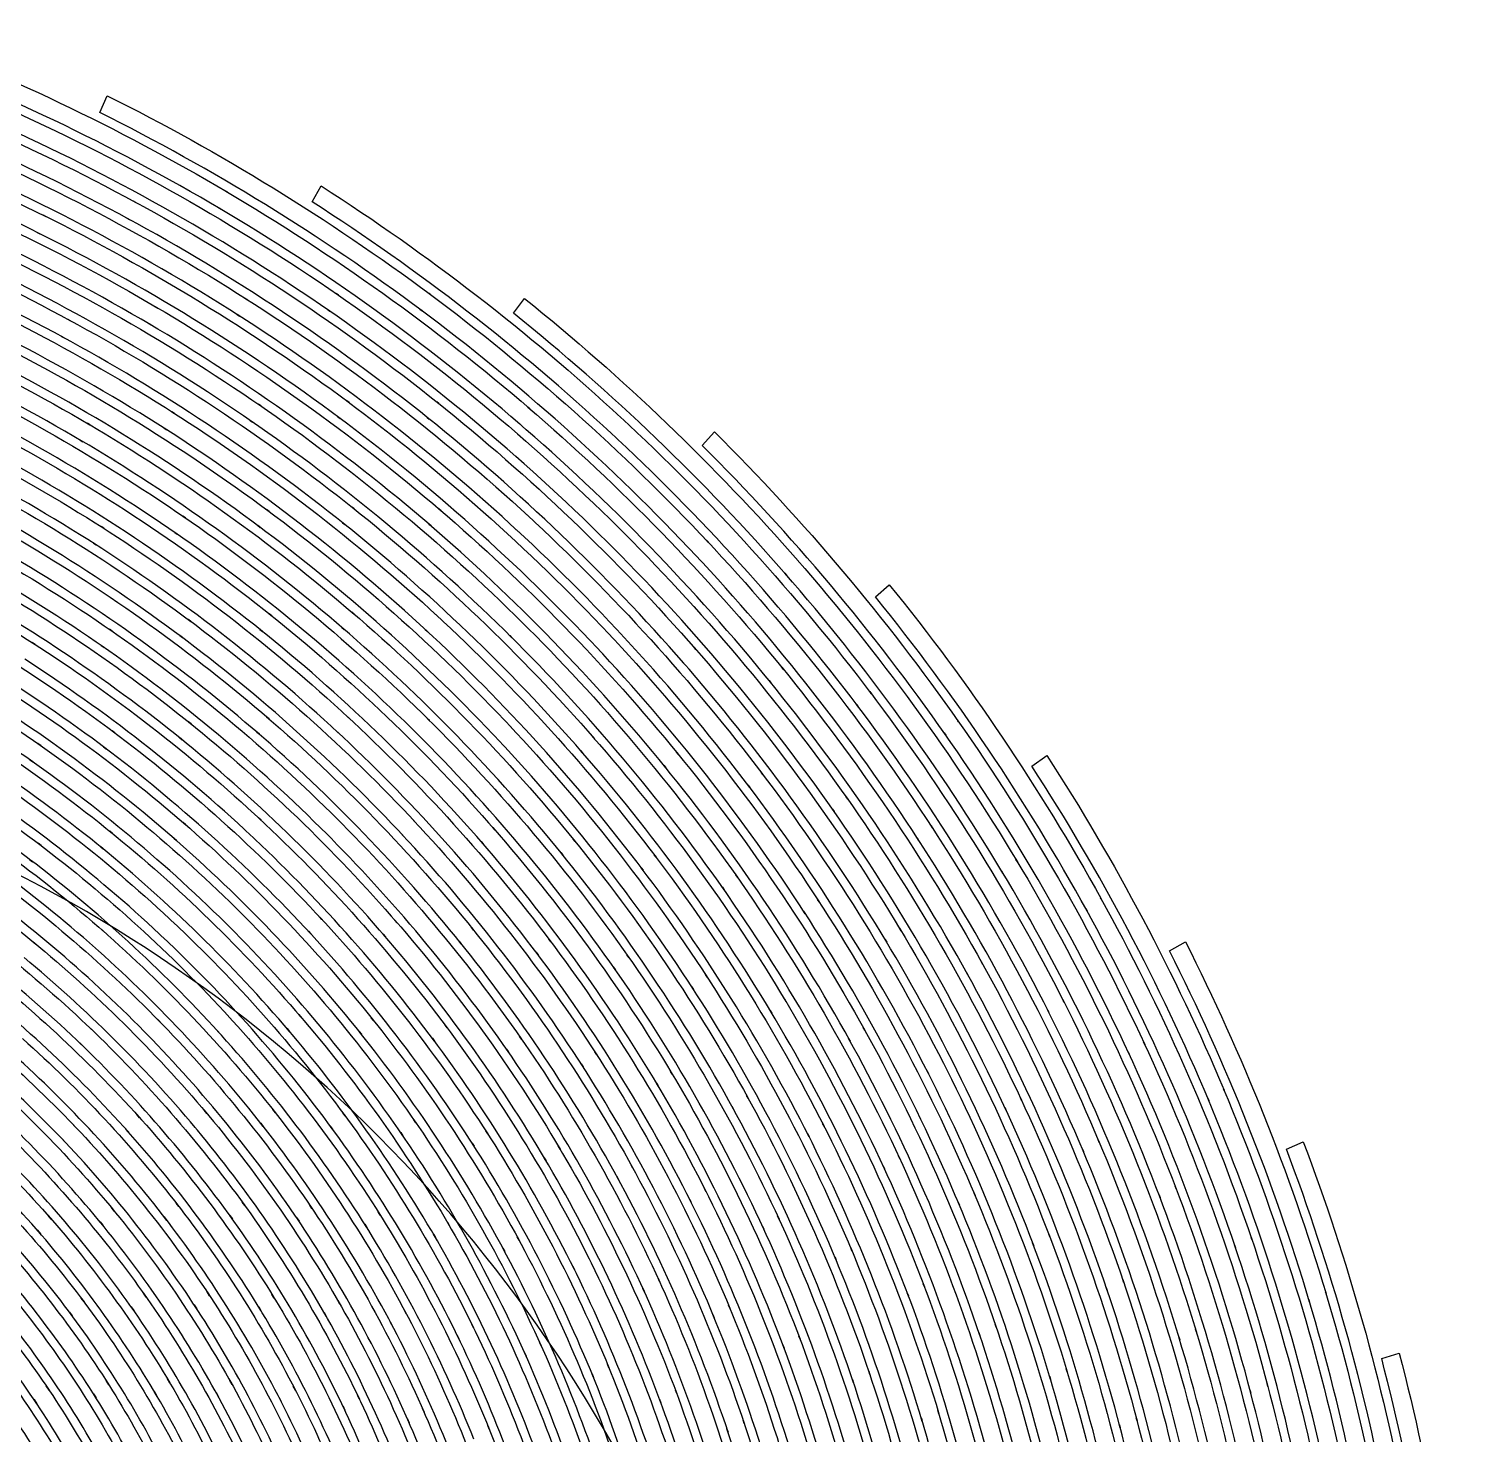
# Model space of a CAD drawing. Extents: x -32 to 185, y 69 to 286.
# Drawn here: x 109.2 to 180.6, y 212.8 to 282.8 of the extents above; entities that cross this region are included whole.
import ezdxf

# ---------------------------------------------------------------- set-up
doc = ezdxf.new("R2010")
doc.units = 0
doc.layers.add('Ebene_1', color=7, linetype='CONTINUOUS')

msp = doc.modelspace()

# ---------------------------------------------------------------- linework, layer by layer
at = {"layer": 'Ebene_1', "color": 7}
for p, q in [((112.746015, 278.632652), (113.11867, 279.469089)), ((113.11867, 279.469089), (113.11816, 279.469343)), ((123.316279, 274.179375), (123.775479, 274.971521)), ((123.775479, 274.971521), (123.775225, 274.971776)), ((114.546162, 274.152393), (114.428053, 274.216539)), ((119.082166, 274.679303), (119.024639, 274.713412)), ((110.056739, 273.452392), (109.934048, 273.513483)), ((118.658093, 273.881047), (118.772638, 273.813338)), ((114.09358, 273.370683), (114.212961, 273.305774)), ((109.632666, 272.65541), (109.75663, 272.593555)), ((120.09144, 269.314498), (119.975876, 269.388316)), ((124.629735, 269.533407), (124.519007, 269.609516)), ((129.196285, 269.574898), (129.142321, 269.615116)), ((133.352761, 268.628242), (133.893925, 269.366934)), ((133.893925, 269.366934), (133.893416, 269.366934)), ((115.642999, 268.886097), (115.522854, 268.956861)), ((119.584894, 268.567151), (119.70173, 268.492315)), ((124.096716, 268.804133), (124.208207, 268.727261)), ((128.689484, 268.826279), (128.796139, 268.746861)), ((111.293831, 268.254569), (111.168086, 268.322788)), ((115.16369, 268.121187), (115.285108, 268.04966)), ((110.841249, 267.474132), (110.968267, 267.404896)), ((125.160717, 264.180056), (125.048208, 264.263547)), ((129.629521, 264.13322), (129.522358, 264.219002)), ((116.463654, 263.64271), (116.340454, 263.721365)), ((120.768786, 264.014602), (120.651186, 264.095547)), ((124.602753, 263.470638), (124.715771, 263.386637)), ((134.165271, 263.868492), (134.063453, 263.956056)), ((138.710184, 263.424565), (138.661312, 263.470128)), ((112.254487, 263.071255), (112.125687, 263.146855)), ((115.956599, 262.896892), (116.081072, 262.817219)), ((120.236022, 263.286346), (120.354894, 263.204383)), ((129.046357, 263.44391), (129.154284, 263.357365)), ((133.557925, 263.200056), (133.660507, 263.111728)), ((111.774159, 262.308127), (111.903723, 262.231509)), ((138.126766, 262.733982), (138.224257, 262.643873)), ((142.742952, 262.041109), (143.358952, 262.718201)), ((143.358952, 262.718201), (143.358698, 262.718455)), ((117.010673, 258.434451), (116.884928, 258.520997)), ((121.173259, 258.758233), (121.053368, 258.847324)), ((125.419336, 258.879142), (125.305299, 258.970524)), ((129.739485, 258.791579), (129.631303, 258.884488)), ((134.124289, 258.489178), (134.021198, 258.584124)), ((112.940742, 257.913905), (112.809142, 257.997905)), ((120.614022, 258.051105), (120.73544, 257.960487)), ((124.835917, 258.19136), (124.951226, 258.09896)), ((129.132139, 258.12416), (129.241594, 258.030232)), ((133.493779, 257.843141), (133.59738, 257.747178)), ((138.562548, 257.967614), (138.465057, 258.064087)), ((112.432414, 257.170123), (112.565542, 257.08485)), ((116.476891, 257.708232), (116.6034, 257.620668)), ((137.909638, 257.343977), (138.007893, 257.246486)), ((143.044588, 257.222304), (142.952697, 257.32005)), ((142.369533, 256.622086), (142.462442, 256.523067)), ((147.516702, 256.297795), (147.472665, 256.348195)), ((146.863028, 255.673139), (146.950592, 255.572848)), ((151.379178, 254.493575), (152.06416, 255.101175)), ((152.06416, 255.101175), (152.063906, 255.10143)), ((121.307404, 253.557356), (121.185477, 253.655101)), ((125.409408, 253.642374), (125.29359, 253.741901)), ((129.582939, 253.521974), (129.473485, 253.623028)), ((113.355142, 252.794228), (113.220233, 252.887646)), ((117.286346, 253.272519), (117.157801, 253.368228)), ((120.722713, 252.872119), (120.845913, 252.7731)), ((124.801553, 252.977246), (124.918135, 252.8767)), ((128.951921, 252.877973), (129.062648, 252.775391)), ((133.818071, 253.19081), (133.714216, 253.293646)), ((109.522703, 252.1291), (109.381175, 252.219973)), ((112.819324, 252.071318), (112.955251, 251.976881)), ((116.725837, 252.567936), (116.8554, 252.471209)), ((133.164652, 252.569209), (133.269525, 252.4651)), ((137.429565, 252.045354), (137.528074, 251.940481)), ((138.10462, 252.644046), (138.00662, 252.748409)), ((142.432151, 251.877609), (142.339751, 251.98299)), ((141.736478, 251.302335), (141.829133, 251.19619)), ((146.789974, 250.887171), (146.703174, 250.993571)), ((146.074191, 250.336844), (146.161246, 250.229425)), ((151.167141, 249.669934), (151.086196, 249.776843)), ((121.175041, 248.422914), (121.051331, 248.529824)), ((125.134499, 248.480696), (125.017153, 248.589387)), ((150.432268, 249.144551), (150.513977, 249.03637)), ((113.500233, 247.724187), (113.362524, 247.827532)), ((117.293728, 248.168878), (117.162891, 248.274005)), ((120.565658, 247.760841), (120.69064, 247.652659)), ((124.502716, 247.839241), (124.621335, 247.729532)), ((129.163448, 248.336369), (129.052466, 248.446333)), ((133.251197, 247.984841), (133.146579, 248.096078)), ((155.515545, 248.275278), (155.477109, 248.330005)), ((109.802957, 247.095713), (109.658121, 247.196768)), ((116.707255, 247.48695), (116.839364, 247.38055)), ((128.50952, 247.716805), (128.621266, 247.605568)), ((132.575888, 247.388186), (132.681779, 247.274913)), ((137.388583, 247.421277), (137.290074, 247.533786)), ((154.799508, 247.723677), (154.875618, 247.614732)), ((109.264339, 246.376876), (109.411211, 246.274294)), ((112.937433, 247.023677), (113.076669, 246.918804)), ((136.692655, 246.848295), (136.791673, 246.734513)), ((141.564151, 246.642367), (141.47226, 246.755131)), ((159.164458, 246.070658), (159.910022, 246.602149)), ((159.910022, 246.602149), (159.909768, 246.602404)), ((140.848877, 246.092803), (140.941786, 245.978258)), ((145.768482, 245.642766), (145.682191, 245.756803)), ((145.033863, 245.118911), (145.120663, 245.004111)), ((149.990122, 244.420438), (149.909686, 244.534984)), ((120.780749, 243.365855), (120.654749, 243.483201)), ((124.600207, 243.404546), (124.48108, 243.523164)), ((149.237176, 243.922547), (149.318121, 243.807237)), ((113.380342, 242.714218), (113.239324, 242.828764)), ((117.037655, 243.133964), (116.904528, 243.249782)), ((123.944243, 242.789309), (124.064643, 242.668655)), ((128.486357, 243.244691), (128.374356, 243.364328)), ((132.429524, 242.881455), (132.324397, 243.001855)), ((154.217617, 242.972837), (154.143035, 243.087637)), ((109.817212, 242.113745), (109.668557, 242.226509)), ((116.425727, 242.476727), (116.560382, 242.359127)), ((120.146676, 242.728982), (120.273949, 242.610109)), ((127.810029, 242.651345), (127.922792, 242.530182)), ((131.733087, 242.310763), (131.839232, 242.188836)), ((136.420291, 242.309491), (136.321528, 242.430909)), ((153.447871, 242.501163), (153.522962, 242.385345)), ((109.250339, 241.41909), (109.400521, 241.304544)), ((112.790815, 242.037636), (112.933106, 241.921817)), ((135.704, 241.763236), (135.803527, 241.640544)), ((140.447204, 241.525999), (140.355568, 241.647163)), ((158.441039, 241.296908), (158.372057, 241.411708)), ((139.71284, 241.003671), (139.805494, 240.88098)), ((144.501353, 240.525889), (144.415317, 240.647816)), ((157.654238, 240.853235), (157.723984, 240.736653)), ((143.748407, 240.029779), (143.835207, 239.905816)), ((148.570521, 239.30687), (148.490848, 239.429561)), ((162.616607, 239.447888), (162.584279, 239.506433)), ((120.128858, 238.397123), (120.000821, 238.525923)), ((123.810098, 238.425378), (123.689698, 238.555196)), ((147.800775, 238.836978), (147.881211, 238.713269)), ((161.845842, 238.975451), (161.909988, 238.859124)), ((112.998524, 237.776286), (112.854451, 237.90305)), ((116.521945, 238.178978), (116.386018, 238.30676)), ((119.470857, 237.787232), (119.599912, 237.65665)), ((123.131733, 237.837123), (123.253152, 237.705777)), ((127.556501, 238.258396), (127.443737, 238.388469)), ((131.358396, 237.891086), (131.253014, 238.021414)), ((152.644779, 237.86665), (152.570961, 237.989087)), ((109.567503, 237.195413), (109.415284, 237.320904)), ((112.382778, 237.125668), (112.527869, 236.997377)), ((115.884563, 237.548213), (116.022018, 237.418395)), ((126.858282, 237.692541), (126.972319, 237.560941)), ((130.641086, 237.34865), (130.74774, 237.216286)), ((135.205854, 237.318613), (135.10709, 237.449959)), ((151.858487, 237.423995), (151.932815, 237.300286)), ((166.010464, 236.868067), (166.808211, 237.317086)), ((166.808211, 237.317086), (166.807956, 237.317595)), ((134.469962, 236.800867), (134.56949, 236.668503)), ((139.08793, 236.538176), (138.996039, 236.669522)), ((138.334729, 236.045376), (138.427384, 235.912757)), ((142.995206, 235.545702), (142.909934, 235.676793)), ((155.910855, 235.787521), (155.979328, 235.663812)), ((156.712419, 236.20243), (156.644456, 236.324867)), ((142.224951, 235.078611), (142.310988, 234.945738)), ((146.916228, 234.338138), (146.837828, 234.468974)), ((160.762496, 234.313447), (160.700132, 234.435629)), ((119.224202, 233.527664), (119.094384, 233.669192)), ((122.770533, 233.553373), (122.64886, 233.695155)), ((126.380246, 233.387155), (126.266464, 233.528937)), ((146.130191, 233.897774), (146.209609, 233.765155)), ((159.946677, 233.926792), (160.009041, 233.803592)), ((112.35936, 232.920573), (112.212487, 233.061082)), ((115.750927, 233.314864), (115.612963, 233.455628)), ((118.542784, 232.946282), (118.673875, 232.802718)), ((122.069769, 232.994136), (122.19246, 232.850827)), ((125.660899, 232.850827), (125.775699, 232.707009)), ((130.043413, 233.024427), (129.938031, 233.165446)), ((150.840814, 232.913191), (150.768523, 233.043773)), ((111.717905, 232.298208), (111.865796, 232.155917)), ((115.089108, 232.712354), (115.228853, 232.5693)), ((129.306503, 232.511263), (129.413412, 232.367954)), ((133.75138, 232.459336), (133.653125, 232.600863)), ((150.039504, 232.499809), (150.112559, 232.367954)), ((164.783554, 232.198172), (164.727045, 232.31959)), ((132.996906, 231.971117), (133.096434, 231.827554)), ((137.492438, 231.690099), (137.40131, 231.831372)), ((154.757508, 231.268571), (154.691326, 231.398899)), ((163.954244, 231.840026), (164.011262, 231.717335)), ((136.721673, 231.22708), (136.813564, 231.084535)), ((141.257168, 230.712389), (141.172914, 230.853153)), ((153.942199, 230.883189), (154.008889, 230.751843)), ((140.470622, 230.275334), (140.555386, 230.133552)), ((168.73894, 229.915915), (168.712976, 229.977261)), ((145.034372, 229.52366), (144.957245, 229.663661)), ((158.655367, 229.403515), (158.595294, 229.532824)), ((167.922102, 229.528242), (167.973775, 229.405551)), ((114.729944, 228.551805), (114.589435, 228.708096)), ((118.072638, 228.76766), (117.941547, 228.922933)), ((121.487114, 228.798969), (121.364677, 228.953733)), ((124.96319, 228.641405), (124.849408, 228.79566)), ((144.233062, 229.113333), (144.310953, 228.971805)), ((157.82682, 229.046642), (157.887402, 228.915805)), ((111.467177, 228.158277), (111.317504, 228.314314)), ((114.043943, 227.98035), (114.18547, 227.822786)), ((117.368564, 228.216823), (117.500674, 228.059514)), ((120.764968, 228.270277), (120.888422, 228.113223)), ((124.223734, 228.135877), (124.338789, 227.979077)), ((127.735956, 227.808277), (127.842611, 227.65275)), ((128.492211, 228.290132), (128.38632, 228.443878)), ((132.063742, 227.741077), (131.965996, 227.894059)), ((148.813866, 228.121623), (148.743103, 228.260859)), ((110.800776, 227.566459), (110.951213, 227.408386)), ((131.29145, 227.284167), (131.390214, 227.129149)), ((135.667854, 226.990676), (135.577745, 227.14264)), ((147.998557, 227.738786), (148.069829, 227.598022)), ((162.523188, 227.316495), (162.468716, 227.445295)), ((171.839561, 226.989404), (172.680325, 227.351622)), ((172.680325, 227.351622), (172.680325, 227.351877)), ((134.88029, 226.558967), (134.971163, 226.404967)), ((152.584452, 226.50373), (152.520052, 226.642458)), ((161.682169, 226.989149), (161.736897, 226.858822)), ((138.492293, 225.629875), (138.576039, 225.476638)), ((139.294367, 226.035112), (139.211385, 226.186312)), ((151.755906, 226.149403), (151.820815, 226.009148)), ((142.932588, 224.872602), (142.856734, 225.022784)), ((166.349519, 225.007765), (166.300901, 225.135547)), ((116.679255, 224.127292), (116.5474, 224.297837)), ((119.965185, 224.171837), (119.842494, 224.341619)), ((123.311952, 224.030819), (123.198424, 224.198819)), ((142.116769, 224.494347), (142.193133, 224.342128)), ((155.494673, 224.34391), (155.553218, 224.204928)), ((156.335437, 224.669474), (156.277401, 224.806929)), ((165.4973, 224.709438), (165.546428, 224.579874)), ((110.327067, 223.500091), (110.175358, 223.673182)), ((113.463579, 223.90151), (113.322052, 224.073328)), ((115.953545, 223.609291), (116.086927, 223.435946)), ((119.222675, 223.676237), (119.346639, 223.504164)), ((122.553406, 223.558128), (122.66846, 223.387327)), ((126.710646, 223.698637), (126.605264, 223.865873)), ((146.572083, 223.500091), (146.503101, 223.649)), ((109.63623, 222.941363), (109.789466, 222.765472)), ((112.755178, 223.362382), (112.897978, 223.188273)), ((125.936318, 223.250127), (126.042463, 223.080854)), ((130.150322, 223.172745), (130.053594, 223.3382)), ((145.743282, 223.149327), (145.812518, 222.998636)), ((129.36123, 222.748672), (129.458976, 222.580672)), ((133.62207, 222.448054), (133.533234, 222.612236)), ((150.20165, 221.916562), (150.13954, 222.064199)), ((159.203149, 222.321799), (159.25584, 222.183581)), ((160.055113, 222.61809), (160.003186, 222.754527)), ((169.260249, 222.209035), (169.304031, 222.080744)), ((170.122905, 222.476818), (170.079632, 222.603836)), ((132.818724, 222.04969), (132.908324, 221.883471)), ((137.114946, 221.523035), (137.033746, 221.685435)), ((149.360885, 221.594053), (149.423503, 221.444635)), ((136.298364, 221.15038), (136.380073, 220.985943)), ((139.790222, 220.047433), (139.86404, 219.885033)), ((140.619022, 220.393361), (140.545459, 220.553979)), ((153.810598, 220.120743), (153.755107, 220.266852)), ((162.870898, 220.082306), (162.917225, 219.945615)), ((163.732789, 220.34907), (163.686462, 220.484488)), ((111.95845, 219.372633), (111.81565, 219.563033)), ((115.050671, 219.616233), (114.918053, 219.804597)), ((117.450274, 219.221433), (117.573728, 219.032814)), ((118.212129, 219.681906), (118.089183, 219.868233)), ((121.433659, 219.564306), (121.320386, 219.748342)), ((124.705589, 219.259869), (124.60148, 219.441615)), ((144.123353, 219.058014), (144.056917, 219.217105)), ((152.959143, 219.826742), (153.015143, 219.678851)), ((172.960325, 219.487942), (172.998507, 219.360669)), ((173.813563, 219.786779), (173.794217, 219.850924)), ((111.227904, 218.869396), (111.371977, 218.675941)), ((114.304343, 219.134123), (114.437725, 218.943214)), ((120.656786, 219.126742), (120.770822, 218.94016)), ((123.914716, 218.845723), (124.019334, 218.661687)), ((128.018502, 218.763759), (127.923047, 218.943214)), ((143.282589, 218.740087), (143.349534, 218.579214)), ((127.213883, 218.37405), (127.309846, 218.192559)), ((131.362214, 218.072668), (131.275414, 218.249832)), ((156.526346, 217.846886), (156.575983, 217.700777)), ((157.387984, 218.111359), (157.338856, 218.255941)), ((167.356756, 217.862668), (167.316284, 217.996813)), ((130.544613, 217.708668), (130.632177, 217.528958)), ((134.726799, 217.18354), (134.648144, 217.358413)), ((146.765792, 217.225794), (146.82561, 217.066703)), ((147.617247, 217.515213), (147.557938, 217.672268)), ((166.485701, 217.626449), (166.526174, 217.491286)), ((133.897234, 216.845758), (133.976398, 216.668594)), ((176.585311, 216.54743), (177.460184, 216.818267)), ((177.460184, 216.818267), (177.45993, 216.818521)), ((137.260801, 215.783539), (137.332074, 215.608411)), ((138.101566, 216.094593), (138.030802, 216.266921)), ((151.090014, 215.763939), (151.037578, 215.919211)), ((160.052059, 215.654484), (160.095332, 215.509902)), ((160.922605, 215.88892), (160.879587, 216.031721)), ((110.220158, 214.975611), (110.077612, 215.186374)), ((113.192488, 215.245174), (113.060888, 215.452375)), ((115.454381, 214.915792), (115.576817, 214.708338)), ((116.234054, 215.338847), (116.112381, 215.543247)), ((119.334421, 215.252556), (119.222675, 215.453647)), ((122.484933, 214.98172), (122.38286, 215.179756)), ((141.476332, 214.803029), (141.41295, 214.973065)), ((150.228886, 215.503284), (150.281831, 215.346229)), ((170.036868, 214.954483), (170.071741, 214.821356)), ((170.915814, 215.160411), (170.881196, 215.292774)), ((109.469757, 214.510301), (109.613321, 214.296228)), ((112.427323, 214.800738), (112.560196, 214.589719)), ((118.541002, 214.85241), (118.653511, 214.648265)), ((121.678532, 214.604737), (121.781368, 214.403901)), ((125.675918, 214.522519), (125.583008, 214.717247)), ((140.624877, 214.519465), (140.688768, 214.347137)), ((124.857044, 214.169973), (124.950462, 213.972191)), ((128.066356, 213.544046), (128.15112, 213.349573)), ((128.896684, 213.8719), (128.812684, 214.063573)), ((153.660671, 213.5723), (153.707253, 213.416773)), ((154.530963, 213.803173), (154.48489, 213.956664)), ((164.403263, 213.453682), (164.366099, 213.5947)), ((132.138324, 213.0263), (132.062469, 213.215172)), ((143.979535, 213.051754), (144.036044, 212.881972)), ((144.840663, 213.307063), (144.784408, 213.475318)), ((163.524571, 213.249536), (163.562244, 213.106736))]:
    msp.add_line(p, q, dxfattribs=at)
for points in [[(102.043641, 282.808728), (107.950374, 280.603599), (113.652197, 277.883269), (119.082166, 274.679303)], [(97.4552, 281.551782), (103.359388, 279.594834), (109.079029, 277.118614), (114.546162, 274.152393)], [(118.772638, 273.813338), (113.353361, 277.018068), (107.66121, 279.736616), (101.762623, 281.937164)], [(114.212961, 273.305774), (108.794702, 276.252904), (103.125715, 278.714361), (97.272691, 280.660872)], [(93.067596, 280.094508), (98.915784, 278.386761), (104.601316, 276.164068), (110.056739, 273.452392)], [(109.75663, 272.593555), (104.350334, 275.288176), (98.715965, 277.498142), (92.919451, 279.197234)], [(113.11816, 279.469343), (118.757111, 276.648977), (124.137189, 273.337847), (129.196285, 269.574898)], [(108.422301, 278.707234), (114.084925, 276.134031), (119.508785, 273.063956), (124.629735, 269.533407)], [(128.796139, 268.746861), (123.748498, 272.509555), (118.377329, 275.817631), (112.746015, 278.632652)], [(124.208207, 268.727261), (119.133839, 272.233373), (113.758852, 275.283085), (108.146374, 277.84076)], [(103.904625, 277.724687), (109.537975, 275.405012), (114.954962, 272.590501), (120.09144, 269.314498)], [(99.511166, 276.547923), (105.104298, 274.475921), (110.502703, 271.911882), (115.642999, 268.886097)], [(119.70173, 268.492315), (114.612598, 271.746173), (109.244739, 274.542612), (103.661788, 276.848286)], [(115.285108, 268.04966), (110.192921, 271.055081), (104.844407, 273.602829), (99.302184, 275.662867)], [(95.249053, 275.185339), (100.791785, 273.354392), (106.161172, 271.034972), (111.293831, 268.254569)], [(123.775225, 274.971776), (129.082248, 271.567991), (134.079998, 267.703987), (138.710184, 263.424565)], [(110.968267, 267.404896), (105.884735, 270.166717), (100.565749, 272.471882), (95.074434, 274.292648)], [(114.428053, 274.216539), (119.783185, 271.311154), (124.87028, 267.936896), (129.629521, 264.13322)], [(119.024639, 274.713412), (124.381807, 271.552718), (129.448539, 267.923405), (134.165271, 263.868492)], [(138.224257, 262.643873), (133.60527, 266.921514), (128.616175, 270.781953), (123.316279, 274.179375)], [(109.934048, 273.513483), (115.275435, 270.858572), (120.371185, 267.735042), (125.160717, 264.180056)], [(133.660507, 263.111728), (128.987557, 267.137368), (123.967152, 270.741481), (118.658093, 273.881047)], [(129.154284, 263.357365), (124.440098, 267.13355), (119.399839, 270.484644), (114.09358, 273.370683)], [(105.552044, 272.611373), (110.868486, 270.201589), (115.960927, 267.324714), (120.768786, 264.014602)], [(124.715771, 263.386637), (119.972058, 266.916168), (114.924417, 270.017807), (109.632666, 272.65541)], [(101.289677, 271.517845), (106.570736, 269.347334), (111.648923, 266.711768), (116.463654, 263.64271)], [(120.354894, 263.204383), (115.593617, 266.490822), (110.549794, 269.348098), (105.283244, 271.742354)], [(116.081072, 262.817219), (111.313941, 265.864385), (106.285136, 268.482133), (101.054731, 270.639153)], [(97.1556, 270.240789), (102.390841, 268.302933), (107.443828, 265.903585), (112.254487, 263.071255)], [(111.903723, 262.231509), (107.141682, 265.043984), (102.138841, 267.42755), (96.954509, 269.353698)], [(119.975876, 269.388316), (125.004935, 266.180531), (129.73974, 262.533146), (134.124289, 258.489178)], [(124.519007, 269.609516), (129.535085, 266.151513), (134.234762, 262.255436), (138.562548, 257.967614)], [(129.142321, 269.615116), (134.133198, 265.902822), (138.785784, 261.755509), (143.044588, 257.222304)], [(133.893416, 269.366934), (138.808693, 265.418421), (143.367352, 261.045072), (147.516702, 256.297795)], [(115.522854, 268.956861), (120.552931, 265.995731), (125.310645, 262.593728), (129.739485, 258.791579)], [(133.59738, 257.747178), (129.255848, 261.761109), (124.566353, 265.382021), (119.584894, 268.567151)], [(138.007893, 257.246486), (133.721598, 261.50249), (129.066212, 265.370312), (124.096716, 268.804133)], [(142.462442, 256.523067), (138.243857, 261.022926), (133.634798, 265.140203), (128.689484, 268.826279)], [(146.950592, 255.572848), (142.812188, 260.317326), (138.261929, 264.686348), (133.352761, 268.628242)], [(111.168086, 268.322788), (116.188745, 265.603221), (120.957913, 262.442782), (125.419336, 258.879142)], [(129.241594, 258.030232), (124.85679, 261.803872), (120.145658, 265.18093), (115.16369, 268.121187)], [(106.921755, 267.492205), (111.921541, 265.009112), (116.690964, 262.086164), (121.173259, 258.758233)], [(124.951226, 258.09896), (120.534858, 261.635618), (115.812781, 264.773148), (110.841249, 267.474132)], [(102.791751, 266.473259), (107.760228, 264.220529), (112.518705, 261.530236), (117.010673, 258.434451)], [(120.73544, 257.960487), (116.299218, 261.263472), (111.577904, 264.165293), (106.6275, 266.631841)], [(98.78622, 265.273076), (103.713461, 263.24511), (108.450302, 260.782126), (112.940742, 257.913905)], [(116.6034, 257.620668), (112.158778, 260.69329), (107.449428, 263.364237), (102.531096, 265.601949)], [(112.565542, 257.08485), (108.122956, 259.931943), (103.435751, 262.377364), (98.559165, 264.392602)], [(125.048208, 264.263547), (129.735412, 260.784417), (134.104944, 256.895977), (138.10462, 252.644046)], [(129.522358, 264.219002), (134.181816, 260.494998), (138.50222, 256.364995), (142.432151, 251.877609)], [(116.340454, 263.721365), (121.048022, 260.72078), (125.479917, 257.307323), (129.582939, 253.521974)], [(120.651186, 264.095547), (125.354172, 260.857726), (129.760612, 257.208304), (133.818071, 253.19081)], [(137.528074, 251.940481), (133.569379, 256.158558), (129.243885, 260.017216), (124.602753, 263.470638)], [(134.063453, 263.956056), (138.683202, 259.98438), (142.942261, 255.61103), (146.789974, 250.887171)], [(138.661312, 263.470128), (143.229134, 259.248234), (147.41412, 254.630011), (151.167141, 249.669934)], [(112.125687, 263.146855), (116.826637, 260.378926), (121.272023, 257.198123), (125.409408, 253.642374)], [(129.062648, 252.775391), (125.002644, 256.530958), (120.616567, 259.918198), (115.956599, 262.896892)], [(133.269525, 252.4651), (129.254066, 256.451031), (124.892426, 260.072453), (120.236022, 263.286346)], [(141.829133, 251.19619), (137.938911, 255.648703), (133.661016, 259.747398), (129.046357, 263.44391)], [(146.161246, 250.229425), (142.351715, 254.916884), (138.134147, 259.257652), (133.557925, 263.200056)], [(108.015283, 262.3794), (112.699178, 259.839034), (117.147364, 256.886813), (121.307404, 253.557356)], [(124.918135, 252.8767), (120.825295, 256.404195), (116.426491, 259.560561), (111.774159, 262.308127)], [(150.513977, 249.03637), (146.79761, 253.959283), (142.652079, 258.543142), (138.126766, 262.733982)], [(154.875618, 247.614732), (151.265141, 252.772082), (147.204883, 257.599796), (142.742952, 262.041109)], [(143.358698, 262.718455), (147.826484, 258.26976), (151.894378, 253.436701), (155.515545, 248.275278)], [(104.018152, 261.426127), (108.674302, 259.107979), (113.114597, 256.378995), (117.286346, 253.272519)], [(120.845913, 252.7731), (116.731437, 256.075831), (112.330851, 259.005906), (107.696083, 261.527945)], [(100.142439, 260.294416), (104.760916, 258.192378), (109.182884, 255.682303), (113.355142, 252.794228)], [(116.8554, 252.471209), (112.730233, 255.552994), (108.338301, 258.261105), (103.732043, 260.562708)], [(112.955251, 251.976881), (108.830338, 254.842048), (104.457498, 257.333286), (99.889421, 259.420816)], [(96.395272, 258.992415), (100.966658, 257.100123), (105.360117, 254.803102), (109.522703, 252.1291)], [(116.884928, 258.520997), (121.271768, 255.497248), (125.380899, 252.088882), (129.163448, 248.336369)], [(121.053368, 258.847324), (125.433336, 255.595503), (129.515485, 251.960081), (133.251197, 247.984841)], [(125.305299, 258.970524), (129.667194, 255.486557), (133.710907, 251.621536), (137.388583, 247.421277)], [(129.631303, 258.884488), (133.963416, 255.165066), (137.956984, 251.068153), (141.564151, 246.642367)], [(134.021198, 258.584124), (138.312075, 254.626448), (142.243278, 250.295607), (145.768482, 245.642766)], [(112.809142, 257.997905), (117.192164, 255.197903), (121.317077, 252.012772), (125.134499, 248.480696)], [(132.681779, 247.274913), (128.986793, 251.217826), (124.948171, 254.82423), (120.614022, 258.051105)], [(136.791673, 246.734513), (133.153961, 250.900153), (129.153012, 254.734375), (124.835917, 258.19136)], [(140.941786, 245.978258), (137.372801, 250.368662), (133.420725, 254.433502), (129.132139, 258.12416)], [(145.120663, 245.004111), (141.632623, 249.619279), (137.741638, 253.91601), (133.493779, 257.843141)], [(138.465057, 258.064087), (142.702479, 253.865865), (146.559355, 249.300079), (149.990122, 244.420438)], [(108.83492, 257.284668), (113.203688, 254.703575), (117.333437, 251.737863), (121.175041, 248.422914)], [(124.621335, 247.729532), (120.847186, 251.232335), (116.767837, 254.391756), (112.432414, 257.170123)], [(128.621266, 247.605568), (124.881226, 251.327026), (120.816895, 254.707902), (116.476891, 257.708232)], [(149.318121, 243.807237), (145.922991, 248.647933), (142.105315, 253.178083), (137.909638, 257.343977)], [(142.952697, 257.32005), (147.124192, 252.88001), (150.894014, 248.078514), (154.217617, 242.972837)], [(104.970407, 256.388413), (109.314739, 254.020883), (113.438888, 251.270008), (117.293728, 248.168878)], [(120.69064, 247.652659), (116.893837, 250.939862), (112.810669, 253.881647), (108.49052, 256.442886)], [(153.522962, 242.385345), (150.233213, 247.451314), (146.50081, 252.215391), (142.369533, 256.622086)], [(147.472665, 256.348195), (151.56576, 251.664808), (155.236563, 246.627858), (158.441039, 241.296908)], [(157.723984, 240.736653), (154.55209, 246.026367), (150.917432, 251.024881), (146.863028, 255.673139)], [(101.224258, 255.316266), (105.534481, 253.156701), (109.642848, 250.615826), (113.500233, 247.724187)], [(116.839364, 247.38055), (113.030088, 250.455716), (108.953538, 253.184446), (104.658589, 255.534157)], [(152.063906, 255.10143), (156.033291, 250.203207), (159.564604, 244.964911), (162.616607, 239.447888)], [(113.076669, 246.918804), (109.265866, 249.786261), (105.205862, 252.307027), (100.945531, 254.450811)], [(161.909988, 238.859124), (158.868167, 244.371056), (155.343982, 249.603243), (151.379178, 254.493575)], [(97.604364, 254.076374), (101.870804, 252.118409), (105.953463, 249.781934), (109.802957, 247.095713)], [(121.185477, 253.655101), (125.24599, 250.405062), (129.008939, 246.799422), (132.429524, 242.881455)], [(125.29359, 253.741901), (129.334248, 250.269134), (133.057997, 246.443058), (136.420291, 242.309491)], [(129.473485, 253.623028), (133.482834, 249.92397), (137.155419, 245.875676), (140.447204, 241.525999)], [(109.411211, 246.274294), (105.608553, 248.938624), (101.574768, 251.256772), (97.358473, 253.200992)], [(113.220233, 252.887646), (117.288382, 250.071861), (121.096895, 246.898186), (124.600207, 243.404546)], [(117.157801, 253.368228), (121.227477, 250.337353), (125.018935, 246.949349), (128.486357, 243.244691)], [(131.839232, 242.188836), (128.458866, 246.073203), (124.738426, 249.648552), (120.722713, 252.872119)], [(135.803527, 241.640544), (132.479924, 245.73873), (128.79792, 249.532479), (124.801553, 252.977246)], [(139.805494, 240.88098), (136.550873, 245.194002), (132.918506, 249.208952), (128.951921, 252.877973)], [(133.714216, 253.293646), (137.681056, 249.365752), (141.291023, 245.092948), (144.501353, 240.525889)], [(109.381175, 252.219973), (113.437361, 249.614443), (117.252492, 246.651022), (120.780749, 243.365855)], [(124.064643, 242.668655), (120.60384, 246.131749), (116.840382, 249.278443), (112.819324, 252.071318)], [(127.922792, 242.530182), (124.496607, 246.202512), (120.74944, 249.561752), (116.725837, 252.567936)], [(143.835207, 239.905816), (140.660768, 244.434947), (137.089746, 248.672624), (133.164652, 252.569209)], [(147.881211, 238.713269), (144.798917, 243.458001), (141.301459, 247.919678), (137.429565, 252.045354)], [(138.00662, 252.748409), (141.918987, 248.589642), (145.454118, 244.09131), (148.570521, 239.30687)], [(105.650044, 251.371826), (109.684084, 248.97146), (113.495397, 246.214221), (117.037655, 243.133964)], [(120.273949, 242.610109), (116.789218, 245.866258), (113.02016, 248.804478), (109.012084, 251.388881)], [(142.339751, 251.98299), (146.185682, 247.591568), (149.634267, 242.867709), (152.644779, 237.86665)], [(151.932815, 237.300286), (148.955139, 242.260109), (145.542954, 246.945786), (141.736478, 251.302335)], [(146.703174, 250.993571), (150.47045, 246.368985), (153.820017, 241.41909), (156.712419, 236.20243)], [(102.033459, 250.351098), (106.036445, 248.150041), (109.834012, 245.593894), (113.380342, 242.714218)], [(116.560382, 242.359127), (113.062669, 245.412148), (109.298448, 248.145969), (105.312771, 250.527244)], [(155.979328, 235.663812), (153.11798, 240.838216), (149.803286, 245.748403), (146.074191, 250.336844)], [(112.933106, 241.921817), (109.432593, 244.775784), (105.682881, 247.310295), (101.729277, 249.494043)], [(151.086196, 249.776843), (154.76209, 244.918584), (158.00042, 239.74367), (160.762496, 234.313447)], [(126.624118, 227.615798), (113.265193, 240.974723), (95.146604, 248.479688), (76.254232, 248.479688)], [(98.540329, 249.164915), (102.502841, 247.156804), (106.27699, 244.796911), (109.817212, 242.113745)], [(121.051331, 248.529824), (124.796717, 245.297602), (128.24632, 241.737017), (131.358396, 237.891086)], [(125.017153, 248.589387), (128.741666, 245.143093), (132.15156, 241.371235), (135.205854, 237.318613)], [(160.009041, 233.803592), (157.276493, 239.190033), (154.071762, 244.323965), (150.432268, 249.144551)], [(109.400521, 241.304544), (105.907135, 243.964038), (102.181605, 246.304331), (98.269237, 248.296914)], [(113.362524, 247.827532), (117.118601, 245.011748), (120.615295, 241.865054), (123.810098, 238.425378)], [(117.162891, 248.274005), (120.918968, 245.252039), (124.397589, 241.900181), (127.556501, 238.258396)], [(130.74774, 237.216286), (127.674865, 241.027344), (124.267007, 244.556365), (120.565658, 247.760841)], [(134.56949, 236.668503), (131.553123, 240.683962), (128.183956, 244.422729), (124.502716, 247.839241)], [(129.052466, 248.446333), (132.744651, 244.783166), (136.103382, 240.797998), (139.08793, 236.538176)], [(133.146579, 248.096078), (136.795492, 244.213238), (140.091349, 240.013234), (142.995206, 235.545702)], [(155.477109, 248.330005), (159.049403, 243.238073), (162.164024, 237.839414), (164.783554, 232.198172)], [(109.658121, 247.196768), (113.40427, 244.582584), (116.908855, 241.63749), (120.128858, 238.397123)], [(126.972319, 237.560941), (123.853625, 241.169126), (120.418022, 244.491202), (116.707255, 247.48695)], [(138.427384, 235.912757), (135.478981, 240.134398), (132.159705, 244.084692), (128.50952, 247.716805)], [(142.310988, 234.945738), (139.442003, 239.37407), (136.184073, 243.537928), (132.575888, 247.388186)], [(137.290074, 247.533786), (140.88375, 243.429492), (144.10528, 239.013378), (146.916228, 234.338138)], [(164.011262, 231.717335), (161.419478, 237.314031), (158.336675, 242.670691), (154.799508, 247.723677)], [(106.058845, 246.388585), (109.785139, 243.97091), (113.287179, 241.22309), (116.521945, 238.178978)], [(119.599912, 237.65665), (116.422673, 240.866726), (112.963397, 243.785346), (109.264339, 246.376876)], [(123.253152, 237.705777), (120.09984, 241.113635), (116.647436, 244.232074), (112.937433, 247.023677)], [(146.209609, 233.765155), (143.431752, 238.399923), (140.246622, 242.778109), (136.692655, 246.848295)], [(141.47226, 246.755131), (144.99899, 242.427854), (148.134229, 237.795632), (150.840814, 232.913191)], [(159.909768, 246.602404), (163.336207, 241.30989), (166.290719, 235.725921), (168.73894, 229.915915)], [(150.112559, 232.367954), (147.437538, 237.208395), (144.337426, 241.801417), (140.848877, 246.092803)], [(145.682191, 245.756803), (149.130267, 241.205526), (152.167506, 236.357194), (154.757508, 231.268571)], [(167.973775, 229.405551), (165.534973, 235.209448), (162.587079, 240.786544), (159.164458, 246.070658)], [(102.572078, 245.410112), (106.269354, 243.183346), (109.758921, 240.628471), (112.998524, 237.776286)], [(116.022018, 237.418395), (112.830778, 240.434252), (109.375066, 243.157382), (105.696626, 245.554439)], [(154.008889, 230.751843), (151.448414, 235.797194), (148.44503, 240.605053), (145.033863, 245.118911)], [(99.205457, 244.268983), (102.86506, 242.227272), (106.33299, 239.859743), (109.567503, 237.195413)], [(112.527869, 236.997377), (109.333575, 239.822579), (105.891099, 242.354545), (102.242441, 244.562474)], [(149.909686, 244.534984), (153.266634, 239.759961), (156.193655, 234.696029), (158.655367, 229.403515)], [(120.654749, 243.483201), (124.090352, 240.28407), (127.232464, 236.783813), (130.043413, 233.024427)], [(124.48108, 243.523164), (127.894792, 240.119125), (130.99745, 236.416249), (133.75138, 232.459336)], [(157.887402, 228.915805), (155.453691, 234.164283), (152.558997, 239.186215), (149.237176, 243.922547)], [(113.239324, 242.828764), (116.687655, 240.028761), (119.877621, 236.924322), (122.770533, 233.553373)], [(116.904528, 243.249782), (120.351331, 240.252252), (123.522716, 236.951304), (126.380246, 233.387155)], [(133.096434, 231.827554), (130.378904, 235.747048), (127.315701, 239.415815), (123.944243, 242.789309)], [(128.374356, 243.364328), (131.755232, 239.752325), (134.806726, 235.845303), (137.492438, 231.690099)], [(132.324397, 243.001855), (135.661491, 239.179342), (138.65113, 235.066393), (141.257168, 230.712389)], [(154.143035, 243.087637), (157.397147, 238.088614), (160.201732, 232.810864), (162.523188, 227.316495)], [(109.668557, 242.226509), (113.107979, 239.619452), (116.306345, 236.707958), (119.224202, 233.527664)], [(125.775699, 232.707009), (122.957624, 236.236794), (119.828239, 239.506433), (116.425727, 242.476727)], [(129.413412, 232.367954), (126.640137, 236.091448), (123.538752, 239.559124), (120.146676, 242.728982)], [(136.813564, 231.084535), (134.16298, 235.200538), (131.149668, 239.071669), (127.810029, 242.651345)], [(140.555386, 230.133552), (137.982693, 234.446829), (135.030217, 238.52236), (131.733087, 242.310763)], [(136.321528, 242.430909), (139.603385, 238.395851), (142.519461, 234.076465), (145.034372, 229.52366)], [(161.736897, 226.858822), (159.441913, 232.307627), (156.668128, 237.542359), (153.447871, 242.501163)], [(106.199863, 241.449635), (109.621212, 239.030687), (112.818051, 236.308067), (115.750927, 233.314864)], [(118.673875, 232.802718), (115.797763, 235.951703), (112.643687, 238.835705), (109.250339, 241.41909)], [(122.19246, 232.850827), (119.340275, 236.18843), (116.193581, 239.263342), (112.790815, 242.037636)], [(144.310953, 228.971805), (141.82786, 233.482864), (138.947421, 237.763559), (135.704, 241.763236)], [(140.355568, 241.647163), (143.570734, 237.398795), (146.401537, 232.872209), (148.813866, 228.121623)], [(158.372057, 241.411708), (161.510606, 236.190212), (164.180281, 230.700425), (166.349519, 225.007765)], [(115.228853, 232.5693), (112.338996, 235.532721), (109.187466, 238.229632), (105.812954, 240.626689)], [(148.069829, 227.598022), (145.687536, 232.305845), (142.890843, 236.792213), (139.71284, 241.003671)], [(144.415317, 240.647816), (147.552593, 236.184867), (150.286413, 231.451335), (152.584452, 226.50373)], [(165.546428, 224.579874), (163.40188, 230.22697), (160.760714, 235.672721), (157.654238, 240.853235)], [(102.841642, 240.505525), (106.236009, 238.268832), (109.421648, 235.730248), (112.35936, 232.920573)], [(151.820815, 226.009148), (149.551285, 230.912716), (146.849792, 235.605012), (143.748407, 240.029779)], [(111.865796, 232.155917), (108.972375, 234.937338), (105.833317, 237.451741), (102.48706, 239.667815)], [(148.490848, 239.429561), (151.53776, 234.751774), (154.163144, 229.812061), (156.335437, 224.669474)], [(162.584279, 239.506433), (165.595046, 234.063737), (168.117848, 228.364714), (170.122905, 222.476818)], [(120.000821, 238.525923), (123.131988, 235.375157), (125.973991, 231.949481), (128.492211, 228.290132)], [(123.689698, 238.555196), (126.798719, 235.208175), (129.601267, 231.58879), (132.063742, 227.741077)], [(155.553218, 224.204928), (153.407907, 229.302206), (150.813577, 234.199156), (147.800775, 238.836978)], [(169.304031, 222.080744), (167.321629, 227.921295), (164.825809, 233.575264), (161.845842, 238.975451)], [(112.854451, 237.90305), (115.999618, 235.133847), (118.888966, 232.086681), (121.487114, 228.798969)], [(116.386018, 238.30676), (119.529148, 235.348684), (122.399915, 232.113917), (124.96319, 228.641405)], [(127.842611, 227.65275), (125.361299, 231.274935), (122.559515, 234.666756), (119.470857, 237.787232)], [(131.390214, 227.129149), (128.963375, 230.938171), (126.199264, 234.522174), (123.131733, 237.837123)], [(127.443737, 238.388469), (130.519922, 234.842393), (133.272325, 231.027771), (135.667854, 226.990676)], [(131.253014, 238.021414), (134.285417, 234.273738), (136.976728, 230.262352), (139.294367, 226.035112)], [(152.570961, 237.989087), (155.5158, 233.097227), (158.02053, 227.953114), (160.055113, 222.61809)], [(109.415284, 237.320904), (112.55256, 234.736247), (115.450308, 231.873626), (118.072638, 228.76766)], [(120.888422, 228.113223), (118.329983, 231.36708), (115.483144, 234.383447), (112.382778, 237.125668)], [(124.338789, 227.979077), (121.813696, 231.415953), (118.984166, 234.618647), (115.884563, 237.548213)], [(134.971163, 226.404967), (132.609488, 230.402352), (129.894249, 234.180065), (126.858282, 237.692541)], [(138.576039, 225.476638), (136.290473, 229.662642), (133.634798, 233.635846), (130.641086, 237.34865)], [(135.10709, 237.449959), (138.084766, 233.498901), (140.703786, 229.289478), (142.932588, 224.872602)], [(159.25584, 222.183581), (157.246202, 227.472786), (154.770745, 232.572863), (151.858487, 237.423995)], [(166.807956, 237.317595), (169.652504, 231.690608), (171.996615, 225.824602), (173.813563, 219.786779)], [(106.075645, 236.567194), (109.196375, 234.162247), (112.093105, 231.479335), (114.729944, 228.551805)], [(117.500674, 228.059514), (114.919326, 231.132644), (112.065105, 233.966501), (108.973393, 236.525958)], [(142.193133, 224.342128), (139.995131, 228.716751), (137.410219, 232.886464), (134.469962, 236.800867)], [(138.996039, 236.669522), (141.908042, 232.513809), (144.443571, 228.10635), (146.572083, 223.500091)], [(172.998507, 219.360669), (171.190469, 225.391366), (168.851958, 231.249989), (166.010464, 236.868067)], [(102.844951, 235.648539), (105.939717, 233.4177), (108.825756, 230.91068), (111.467177, 228.158277)], [(114.18547, 227.822786), (111.590886, 230.719007), (108.738956, 233.374173), (105.665317, 235.755703)], [(145.812518, 222.998636), (143.71328, 227.561368), (141.210587, 231.927845), (138.334729, 236.045376)], [(142.909934, 235.676793), (145.7443, 231.315917), (148.184884, 226.710931), (150.20165, 221.916562)], [(162.917225, 219.945615), (161.055223, 225.423184), (158.710348, 230.724607), (155.910855, 235.787521)], [(156.644456, 236.324867), (159.475258, 231.219953), (161.84737, 225.873475), (163.732789, 220.34907)], [(149.423503, 221.444635), (147.434229, 226.194203), (145.024954, 230.757189), (142.224951, 235.078611)], [(110.951213, 227.408386), (108.35332, 230.131261), (105.513099, 232.612827), (102.465932, 234.821774)], [(146.837828, 234.468974), (149.583104, 229.902679), (151.916778, 225.100929), (153.810598, 220.120743)], [(160.700132, 234.435629), (163.40468, 229.119187), (165.632464, 223.572891), (167.356756, 217.862668)], [(119.094384, 233.669192), (121.927478, 230.581298), (124.476753, 227.244204), (126.710646, 223.698637)], [(122.64886, 233.695155), (125.459808, 230.419916), (127.970647, 226.898022), (130.150322, 223.172745)], [(126.266464, 233.528937), (129.045084, 230.063043), (131.50705, 226.354567), (133.62207, 222.448054)], [(153.015143, 219.678851), (151.146778, 224.613474), (148.84263, 229.371951), (146.130191, 233.897774)], [(166.526174, 217.491286), (164.823518, 223.1534), (162.621443, 228.653623), (159.946677, 233.926792)], [(112.212487, 233.061082), (115.05958, 230.338207), (117.654674, 227.362822), (119.965185, 224.171837)], [(115.612963, 233.455628), (118.457765, 230.55228), (121.034786, 227.397949), (123.311952, 224.030819)], [(126.042463, 223.080854), (123.844461, 226.58824), (121.334386, 229.889952), (118.542784, 232.946282)], [(129.458976, 222.580672), (127.31341, 226.266494), (124.840499, 229.751733), (122.069769, 232.994136)], [(132.908324, 221.883471), (130.826141, 225.748748), (128.40032, 229.419551), (125.660899, 232.850827)], [(129.938031, 233.165446), (132.673379, 229.507115), (135.075526, 225.61053), (137.114946, 221.523035)], [(150.768523, 233.043773), (153.413253, 228.272314), (155.628564, 223.275073), (157.387984, 218.111359)], [(108.902629, 232.4909), (111.742341, 229.94417), (114.345325, 227.144676), (116.679255, 224.127292)], [(119.346639, 223.504164), (117.074564, 226.660021), (114.521216, 229.603333), (111.717905, 232.298208)], [(122.66846, 223.387327), (120.428204, 226.717549), (117.891147, 229.838788), (115.089108, 232.712354)], [(136.380073, 220.985943), (134.371708, 225.031438), (132.004433, 228.888823), (129.306503, 232.511263)], [(133.653125, 232.600863), (136.334764, 228.747805), (138.666148, 224.662347), (140.619022, 220.393361)], [(156.575983, 217.700777), (154.84049, 222.817654), (152.653179, 227.77035), (150.039504, 232.499809)], [(164.727045, 232.31959), (167.292866, 226.794167), (169.364104, 221.051871), (170.915814, 215.160411)], [(105.690772, 231.751953), (108.514447, 229.376278), (111.116159, 226.748603), (113.463579, 223.90151)], [(116.086927, 223.435946), (113.792961, 226.41973), (111.232231, 229.189187), (108.437065, 231.709699)], [(139.86404, 219.885033), (137.940693, 224.110746), (135.6424, 228.155732), (132.996906, 231.971117)], [(137.40131, 231.831372), (140.018295, 227.782568), (142.267969, 223.507473), (144.123353, 219.058014)], [(154.691326, 231.398899), (157.223802, 226.423803), (159.309294, 221.233107), (160.922605, 215.88892)], [(170.071741, 214.821356), (168.53963, 220.663689), (166.492319, 226.359148), (163.954244, 231.840026)], [(102.585569, 230.850862), (105.384299, 228.641151), (107.975828, 226.180712), (110.327067, 223.500091)], [(112.897978, 223.188273), (110.591794, 226.003039), (108.033865, 228.602205), (105.256262, 230.953189)], [(143.349534, 218.579214), (141.521896, 222.984382), (139.303785, 227.217222), (136.721673, 231.22708)], [(141.172914, 230.853153), (143.713789, 226.608094), (145.870809, 222.144126), (147.617247, 217.515213)], [(160.095332, 215.509902), (158.504166, 220.806489), (156.444892, 225.951366), (153.942199, 230.883189)], [(109.789466, 222.765472), (107.480482, 225.415548), (104.934007, 227.849259), (102.182114, 230.036061)], [(146.82561, 217.066703), (145.105136, 221.650053), (142.978152, 226.070748), (140.470622, 230.275334)], [(168.712976, 229.977261), (171.128105, 224.245401), (173.031089, 218.310668), (174.399018, 212.243063)], [(144.957245, 229.663661), (147.410811, 225.222093), (149.463213, 220.57027), (151.090014, 215.763939)], [(158.595294, 229.532824), (161.003551, 224.355619), (162.947261, 218.974778), (164.403263, 213.453682)], [(173.542471, 211.93608), (172.192361, 217.954559), (170.311523, 223.841692), (167.922102, 229.528242)], [(114.589435, 228.708096), (117.142528, 225.873475), (119.433694, 222.812818), (121.433659, 219.564306)], [(117.941547, 228.922933), (120.483185, 225.912675), (122.747115, 222.678418), (124.705589, 219.259869)], [(121.364677, 228.953733), (123.884934, 225.764275), (126.111954, 222.353617), (128.018502, 218.763759)], [(124.849408, 228.79566), (127.338101, 225.424457), (129.51803, 221.835362), (131.362214, 218.072668)], [(150.281831, 215.346229), (148.679212, 220.105979), (146.65481, 224.713511), (144.233062, 229.113333)], [(163.562244, 213.106736), (162.126352, 218.579214), (160.206823, 223.913728), (157.82682, 229.046642)], [(111.317504, 228.314314), (113.872888, 225.65202), (116.1806, 222.762672), (118.212129, 219.681906)], [(120.770822, 218.94016), (118.807002, 222.150999), (116.555291, 225.177038), (114.043943, 227.98035)], [(124.019334, 218.661687), (122.095732, 222.041035), (119.869476, 225.239147), (117.368564, 228.216823)], [(127.309846, 218.192559), (125.43639, 221.741944), (123.24577, 225.114929), (120.764968, 228.270277)], [(130.632177, 217.528958), (128.819302, 221.249907), (126.6745, 224.800056), (124.223734, 228.135877)], [(133.976398, 216.668594), (132.234796, 220.561616), (130.146249, 224.289946), (127.735956, 227.808277)], [(128.38632, 228.443878), (130.833268, 224.888129), (132.955415, 221.11958), (134.726799, 217.18354)], [(131.965996, 227.894059), (134.360253, 224.152492), (136.413928, 220.20347), (138.101566, 216.094593)], [(148.743103, 228.260859), (151.097905, 223.623291), (153.034998, 218.784887), (154.530963, 213.803173)], [(108.13441, 227.748204), (110.682413, 225.253656), (112.997506, 222.531545), (115.050671, 219.616233)], [(117.573728, 219.032814), (115.579872, 222.077181), (113.312633, 224.933438), (110.800776, 227.566459)], [(147.488008, 177.245912), (147.488008, 196.138284), (139.983042, 214.256874), (126.624118, 227.615798)], [(137.332074, 215.608411), (135.672436, 219.673506), (133.65058, 223.581291), (131.29145, 227.284167)], [(135.577745, 227.14264), (137.908874, 223.213982), (139.883131, 219.084233), (141.476332, 214.803029)], [(153.707253, 213.416773), (152.233688, 218.350886), (150.323068, 223.143982), (147.998557, 227.738786)], [(162.468716, 227.445295), (164.74079, 222.068272), (166.531265, 216.500085), (167.818757, 210.806407)], [(172.680325, 227.351877), (174.9104, 221.454562), (176.617892, 215.372447), (177.782693, 209.176041)], [(105.048298, 227.015876), (107.58001, 224.684238), (109.893066, 222.125799), (111.95845, 219.372633)], [(114.437725, 218.943214), (112.42376, 221.823653), (110.150412, 224.514201), (107.646701, 226.981004)], [(140.688768, 214.347137), (139.121785, 218.583287), (137.177819, 222.670272), (134.88029, 226.558967)], [(152.520052, 226.642458), (154.76489, 221.809908), (156.574965, 216.787212), (157.928639, 211.633935)], [(166.965011, 210.492043), (165.695846, 216.136339), (163.927771, 221.65718), (161.682169, 226.989149)], [(176.926911, 208.839023), (175.770255, 215.027538), (174.067599, 221.101253), (171.839561, 226.989404)], [(111.371977, 218.675941), (109.347066, 221.396016), (107.076773, 223.924928), (104.589862, 226.230603)], [(144.036044, 212.881972), (142.572661, 217.288158), (140.717023, 221.554853), (138.492293, 225.629875)], [(139.211385, 226.186312), (141.468441, 222.070053), (143.352589, 217.759577), (144.840663, 213.307063)], [(157.09042, 211.279607), (155.757618, 216.384521), (153.972235, 221.360889), (151.755906, 226.149403)], [(142.856734, 225.022784), (145.028517, 220.71867), (146.811355, 216.228484), (148.183102, 211.606953)], [(166.300901, 225.135547), (168.42483, 219.56176), (170.050359, 213.8103), (171.158142, 207.949131)], [(116.5474, 224.297837), (118.804966, 221.378962), (120.792458, 218.260777), (122.484933, 214.98172)], [(119.842494, 224.341619), (122.079951, 221.251689), (124.032571, 217.96525), (125.675918, 214.522519)], [(123.198424, 224.198819), (125.40559, 220.935543), (127.312901, 217.479067), (128.896684, 213.8719)], [(147.362956, 211.212916), (146.013864, 215.787611), (144.258008, 220.232488), (142.116769, 224.494347)], [(160.42115, 208.933969), (159.239294, 214.206373), (157.590602, 219.363724), (155.494673, 224.34391)], [(156.277401, 224.806929), (158.400057, 219.781688), (160.071659, 214.577501), (161.272096, 209.255969)], [(170.292686, 207.668113), (169.201449, 213.479136), (167.596539, 219.181978), (165.4973, 224.709438)], [(110.175358, 223.673182), (112.444887, 221.08598), (114.473107, 218.295905), (116.234054, 215.338847)], [(113.322052, 224.073328), (115.590308, 221.322198), (117.603001, 218.369468), (119.334421, 215.252556)], [(121.781368, 214.403901), (120.122494, 217.642995), (118.171656, 220.72427), (115.953545, 223.609291)], [(124.950462, 213.972191), (123.339188, 217.373685), (121.42195, 220.621689), (119.222675, 223.676237)], [(128.15112, 213.349573), (126.597373, 216.914485), (124.723662, 220.331506), (122.553406, 223.558128)], [(126.605264, 223.865873), (128.772211, 220.426707), (130.624031, 216.798667), (132.138324, 213.0263)], [(146.503101, 223.649), (148.578412, 219.157796), (150.248741, 214.490192), (151.493469, 209.701678)], [(107.116482, 223.102745), (109.378375, 220.675398), (111.412195, 218.044922), (113.192488, 215.245174)], [(115.576817, 214.708338), (113.852525, 217.628486), (111.863759, 220.384452), (109.63623, 222.941363)], [(118.653511, 214.648265), (116.957219, 217.726486), (114.982453, 220.643325), (112.755178, 223.362382)], [(131.373159, 212.533245), (129.887631, 216.262084), (128.067629, 219.849142), (125.936318, 223.250127)], [(130.053594, 223.3382), (132.169887, 219.721615), (133.95578, 215.921248), (135.389636, 211.98368)], [(150.658559, 209.339714), (149.434958, 214.080119), (147.789829, 218.701905), (145.743282, 223.149327)], [(104.153061, 222.369399), (106.398409, 220.096561), (108.429429, 217.621358), (110.220158, 214.975611)], [(112.560196, 214.589719), (110.817831, 217.353831), (108.824484, 219.951979), (106.605863, 222.350817)], [(134.606144, 211.520407), (133.199016, 215.413175), (131.443668, 219.171287), (129.36123, 222.748672)], [(133.533234, 222.612236), (135.588181, 218.81696), (137.29771, 214.844265), (138.640693, 210.742261)], [(150.13954, 222.064199), (152.107179, 217.386922), (153.653544, 212.543172), (154.760308, 207.590985)], [(163.687735, 206.38113), (162.668279, 211.817208), (161.167478, 217.151722), (159.203149, 222.321799)], [(160.003186, 222.754527), (161.992461, 217.538631), (163.514389, 212.155753), (164.55039, 206.670294)], [(173.534326, 204.635964), (172.631961, 210.60837), (171.201415, 216.489139), (169.260249, 222.209035)], [(170.079632, 222.603836), (172.043706, 216.836594), (173.492835, 210.906698), (174.409709, 204.883637)], [(109.613321, 214.296228), (107.862046, 216.908121), (105.873026, 219.352778), (103.671715, 221.598126)], [(137.839893, 210.309788), (136.521855, 214.365974), (134.841344, 218.295141), (132.818724, 222.04969)], [(137.033746, 221.685435), (139.016912, 217.710449), (140.639132, 213.565427), (141.880805, 209.300514)], [(153.912162, 207.261349), (152.824743, 212.164917), (151.301541, 216.961576), (149.360885, 221.594053)], [(141.063714, 208.899096), (139.845713, 213.117427), (138.250729, 217.217649), (136.298364, 221.15038)], [(144.267426, 207.288076), (143.159898, 211.666517), (141.661132, 215.936775), (139.790222, 220.047433)], [(140.545459, 220.553979), (142.445897, 216.400048), (143.969862, 212.083717), (145.099027, 207.657167)], [(153.755107, 220.266852), (155.603618, 215.405029), (157.015329, 210.388443), (157.973184, 205.276147)], [(166.879229, 203.623636), (166.033119, 209.217787), (164.691663, 214.725647), (162.870898, 220.082306)], [(163.686462, 220.484488), (165.5309, 215.080738), (166.891447, 209.523496), (167.752575, 203.878691)], [(111.81565, 219.563033), (113.806707, 216.90863), (115.549835, 214.076555), (117.022637, 211.103207)], [(114.918053, 219.804597), (116.899946, 216.990594), (118.619911, 214.000955), (120.056567, 210.873352)], [(122.388969, 209.929497), (121.029441, 213.170627), (119.376166, 216.280921), (117.450274, 219.221433)], [(118.089183, 219.868233), (120.052494, 216.891321), (121.739878, 213.741573), (123.130461, 210.457934)], [(121.320386, 219.748342), (123.254934, 216.60623), (124.899808, 213.294336), (126.234136, 209.854151)], [(124.60148, 219.441615), (126.497846, 216.131502), (128.090029, 212.655936), (129.358176, 209.058187)], [(144.056917, 219.217105), (145.863427, 214.884229), (147.278701, 210.398115), (148.285175, 205.812729)], [(157.113074, 204.979601), (156.172528, 210.042006), (154.782199, 215.010992), (152.959143, 219.826742)], [(176.678729, 201.398652), (175.975928, 207.526331), (174.731454, 213.579936), (172.960325, 219.487942)], [(173.794217, 219.850924), (175.586473, 213.894809), (176.847747, 207.791313), (177.563021, 201.612471)], [(105.852917, 218.566487), (107.835574, 216.21983), (109.596266, 213.693973), (111.112595, 211.022261)], [(108.791393, 219.148123), (110.782449, 216.649758), (112.538814, 213.9727), (114.038089, 211.151825)], [(116.323909, 210.51877), (114.885217, 213.452664), (113.179251, 216.248084), (111.227904, 218.869396)], [(119.336203, 210.316406), (117.931874, 213.403027), (116.247545, 216.354739), (114.304343, 219.134123)], [(125.473299, 209.354223), (124.167989, 212.75139), (122.555696, 216.022302), (120.656786, 219.126742)], [(128.578502, 208.588295), (127.337592, 212.141753), (125.776463, 215.575066), (123.914716, 218.845723)], [(127.923047, 218.943214), (129.771049, 215.463575), (131.300359, 211.823826), (132.491888, 208.068768)], [(147.439829, 205.475456), (146.45321, 210.012224), (145.061863, 214.451755), (143.282589, 218.740087)], [(110.460703, 210.385897), (108.981538, 213.020954), (107.260809, 215.513211), (105.320408, 217.830086)], [(113.362524, 210.540406), (111.898887, 213.323864), (110.180703, 215.965793), (108.230629, 218.432596)], [(131.69465, 207.629167), (130.528831, 211.338662), (129.029048, 214.935138), (127.213883, 218.37405)], [(131.275414, 218.249832), (133.064361, 214.599901), (134.520362, 210.795461), (135.624836, 206.883603)], [(160.250095, 202.494472), (159.467367, 207.712149), (158.221112, 212.850154), (156.526346, 217.846886)], [(157.338856, 218.255941), (159.05704, 213.212372), (160.322895, 208.025749), (161.121151, 202.757926)], [(167.316284, 217.996813), (169.003922, 212.408772), (170.192141, 206.682003), (170.867196, 200.883961)], [(134.811562, 206.474548), (133.730761, 210.340333), (132.302506, 214.100228), (130.544613, 217.708668)], [(134.648144, 217.358413), (136.368109, 213.537427), (137.739856, 209.568805), (138.747093, 205.50142)], [(150.570486, 203.462254), (149.715213, 208.154295), (148.441975, 212.760554), (146.765792, 217.225794)], [(147.557938, 217.672268), (149.25983, 213.161972), (150.555214, 208.508114), (151.428051, 203.766946)], [(169.984941, 200.662252), (169.322867, 206.40913), (168.151703, 212.086262), (166.485701, 217.626449)], [(137.918547, 205.124438), (136.933455, 209.144478), (135.587418, 213.067536), (133.897234, 216.845758)], [(179.714695, 197.959486), (179.222404, 204.235564), (178.174948, 210.455897), (176.585311, 216.54743)], [(177.45993, 216.818521), (179.050586, 210.71757), (180.101859, 204.488583), (180.601278, 198.20334)], [(141.005423, 203.576291), (140.126222, 207.749567), (138.872839, 211.835026), (137.260801, 215.783539)], [(138.030802, 216.266921), (139.67084, 212.274626), (140.948405, 208.142586), (141.847714, 203.921455)], [(151.037578, 215.919211), (152.623652, 211.232771), (153.788198, 206.413966), (154.516963, 201.520325)], [(163.312535, 199.807996), (162.697807, 205.176365), (161.606824, 210.47957), (160.052059, 215.654484)], [(160.879587, 216.031721), (162.455988, 210.809207), (163.564789, 205.456874), (164.192754, 200.038106)], [(110.077612, 215.186374), (111.799359, 212.641936), (113.281579, 209.943497), (114.50518, 207.125676)], [(113.060888, 215.452375), (114.775253, 212.756481), (116.237109, 209.90786), (117.428128, 206.943167)], [(119.633766, 206.071602), (118.515038, 209.141678), (117.115801, 212.102299), (115.454381, 214.915792)], [(116.112381, 215.543247), (117.809947, 212.692336), (119.242021, 209.691242), (120.390531, 206.578148)], [(119.222675, 215.453647), (120.894277, 212.445172), (122.286896, 209.289569), (123.382715, 206.027057)], [(122.38286, 215.179756), (124.018571, 212.011171), (125.361554, 208.700041), (126.395009, 205.287347)], [(141.41295, 214.973065), (142.962625, 210.80997), (144.134808, 206.516039), (144.916008, 202.143199)], [(153.648453, 201.24898), (152.93547, 206.092729), (151.791033, 210.86317), (150.228886, 215.503284)], [(172.993671, 197.500285), (172.52607, 203.394291), (171.536651, 209.235351), (170.036868, 214.954483)], [(170.881196, 215.292774), (172.400579, 209.524769), (173.405526, 203.633309), (173.883817, 197.687631)], [(107.171209, 214.750083), (108.891684, 212.35379), (110.384849, 209.802224), (111.631614, 207.128985)], [(113.789397, 206.562112), (112.598887, 209.33946), (111.152559, 212.00048), (109.469757, 214.510301)], [(116.691218, 206.407603), (115.531763, 209.330551), (114.10427, 212.140481), (112.427323, 214.800738)], [(122.607115, 205.549529), (121.539041, 208.768259), (120.177985, 211.882117), (118.541002, 214.85241)], [(125.60159, 204.840365), (124.594353, 208.208004), (123.280897, 211.476371), (121.678532, 214.604737)], [(125.583008, 214.717247), (127.172392, 211.38728), (128.455811, 207.919604), (129.416976, 204.356982)], [(144.061244, 201.830871), (143.29837, 206.154839), (142.148078, 210.401424), (140.624877, 214.519465)], [(110.938231, 206.53793), (109.72583, 209.172478), (108.269829, 211.687898), (106.589573, 214.05161)], [(128.607266, 203.9408), (127.670283, 207.457349), (126.415118, 210.881243), (124.857044, 214.169973)], [(131.61345, 202.849054), (130.757668, 206.514003), (129.570212, 210.093933), (128.066356, 213.544046)], [(128.812684, 214.063573), (130.346322, 210.570697), (131.56025, 206.945712), (132.438688, 203.233418)], [(156.662783, 198.83665), (156.102528, 203.828036), (155.097836, 208.759605), (153.660671, 213.5723)], [(154.48489, 213.956664), (155.9442, 209.096878), (156.96722, 204.116437), (157.54122, 199.074396)], [(164.366099, 213.5947), (165.789519, 208.196804), (166.730574, 202.68309), (167.177811, 197.118467)], [(132.062469, 213.215172), (133.530179, 209.558624), (134.663926, 205.776838), (135.449454, 201.916144)], [(147.075319, 199.888178), (146.439464, 204.359782), (145.403209, 208.765459), (143.979535, 213.051754)], [(144.784408, 213.475318), (146.232519, 209.142441), (147.289392, 204.688401), (147.941793, 200.166906)], [(166.289192, 196.922721), (165.85341, 202.435926), (164.928136, 207.900004), (163.524571, 213.249536)]]:
    msp.add_open_spline(points, degree=3, dxfattribs=at)

doc.saveas('drawing.dxf')
